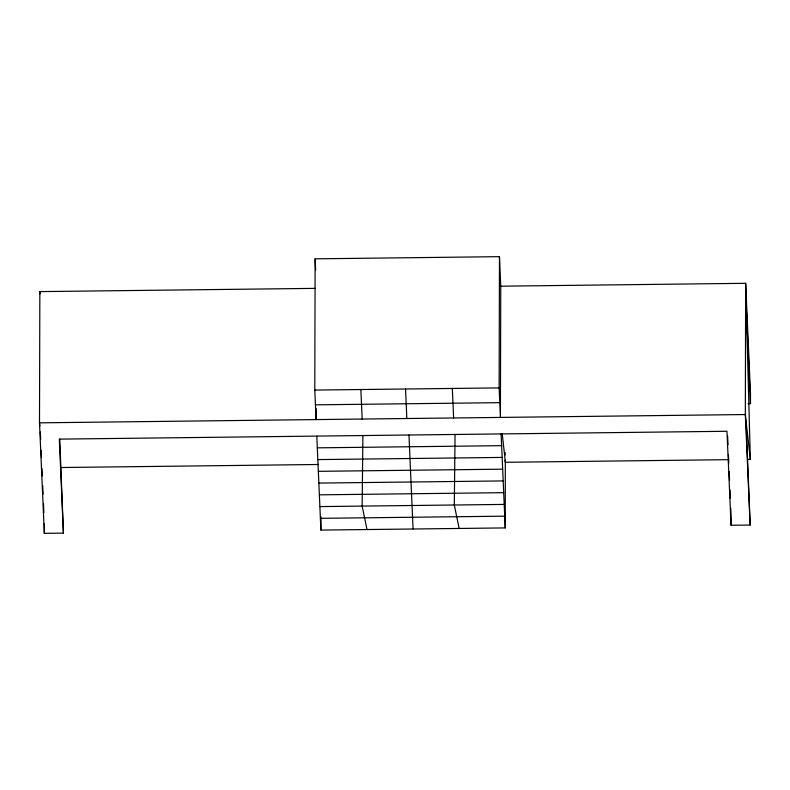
<?xml version="1.0" encoding="UTF-8"?>
<svg xmlns="http://www.w3.org/2000/svg" width="790" height="790" viewBox="0 0 790 790"><rect width="100%" height="100%" fill="white"/><g stroke="black" fill="none" stroke-linecap="round" stroke-linejoin="round"><path stroke-width="1.19" d="M315.19 288.37L39.846 291.609L39.5 422.838L44.329 533.339L63.417 533.112L59.764 439.082M44.329 533.339L44.349 523.533M316.109 408.549L316.079 419.589L314.785 390.072L315.131 258.834L499.468 256.661L500.751 286.187L500.406 417.426L499.122 387.9L499.468 256.661M728.173 459.671L505.403 462.298L505.343 459.839L505.235 527.918L320.908 530.08L320.938 516.719M746.076 421.248L750.154 525.034L731.066 525.261L730.77 508.138M748.091 403.621L750.47 403.591L750.5 393.795L745.671 283.304L500.751 286.187M362.887 435.547L362.146 506.084L366.985 529.537M455.05 434.461L454.309 505.007L459.148 528.461M314.785 390.072L499.122 387.9M315.437 404.836L499.764 402.663M317.313 447.841L501.64 445.669M317.827 459.592L502.154 457.42M60.475 467.532L318.617 464.49M747.863 459.444L750.332 459.415L745.671 283.304L745.335 414.543L750.154 525.034M318.34 471.334L502.667 469.171M318.854 483.085L503.181 480.922M319.367 494.836L503.694 492.664M319.881 506.588L504.208 504.415M320.394 518.329L504.721 516.166M750.332 459.415L745.335 414.543L39.5 422.838L39.875 426.195M502.223 433.671L505.403 462.298M746.372 309.601L750.47 403.591M727.63 436.12L728.005 444.661M728.429 454.428L728.805 462.97M729.17 471.512L729.545 480.063M729.97 489.83L730.345 498.372M731.066 525.261L726.968 431.271L59.309 439.122L63.417 533.112M501.127 433.917L505.235 527.918M452.334 388.453L453.628 417.969M408.963 435.004L413.071 528.994M405.556 389.006L406.84 418.522M360.872 389.529L362.166 419.046M315.131 258.834L315.615 269.904M316.8 436.09L320.908 530.08M40.349 431.982L40.675 439.309M41.149 450.29L41.475 457.617M41.949 468.608L42.275 475.926M42.7 485.692L43.075 494.244M43.499 504L43.875 512.552M505.146 452.473L505.215 454.931M39.846 291.609L39.905 293.999"/></g></svg>
